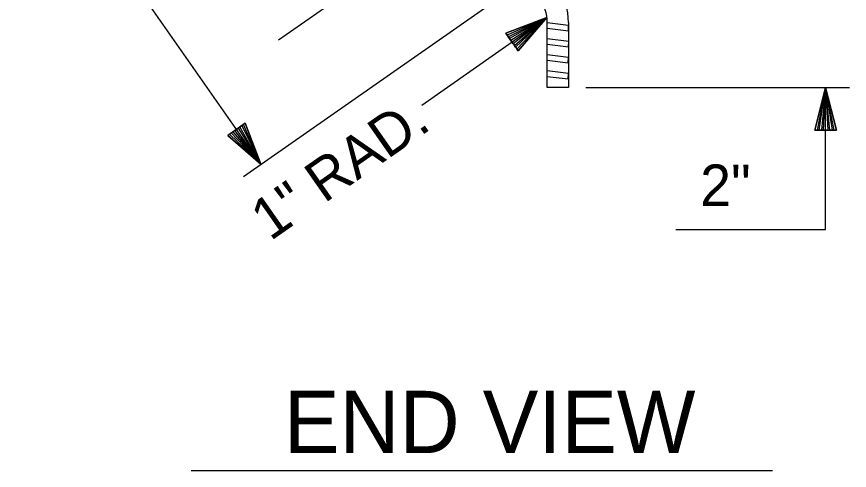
# Model space of a CAD drawing. Extents: x 0 to 10005, y 0 to 9996.
# Drawn here: x 11.976 to 13.609, y 9.653 to 10.543 of the extents above; entities that cross this region are included whole.
import ezdxf

# ---------------------------------------------------------------- set-up
doc = ezdxf.new("R2010")
doc.units = 0
for name, color, linetype in [('Arrowhead Terminators', 7, 'Continuous'), ('Dimension Lines', 7, 'Continuous'), ('Structural Steel Lines', 7, 'Continuous'), ('Text', 7, 'Continuous')]:
    doc.layers.add(name, color=color, linetype=linetype)

msp = doc.modelspace()

# ---------------------------------------------------------------- linework, layer by layer
at = {"layer": 'Arrowhead Terminators'}
for points in [[(12.9478, 10.4934), (12.9454, 10.4968), (13.0164, 10.5414), (12.943, 10.5002), (12.9405, 10.5036), (13.0164, 10.5414), (12.9381, 10.5071), (12.9357, 10.5105), (13.0164, 10.5414), (12.9597, 10.4762), (12.9573, 10.4796), (13.0164, 10.5414), (12.9549, 10.4831), (12.9526, 10.4865), (13.0164, 10.5414), (12.9502, 10.4899), (12.9357, 10.5105), (12.9597, 10.4762), (13.0164, 10.5414), (12.9357, 10.5105)], [(13.5629, 10.3205), (13.5587, 10.3205), (13.5629, 10.4042), (13.5545, 10.3205), (13.5504, 10.3205), (13.5629, 10.4042), (13.5461, 10.3205), (13.542, 10.3205), (13.5629, 10.4042), (13.5839, 10.3205), (13.5797, 10.3205), (13.5629, 10.4042), (13.5755, 10.3205), (13.5713, 10.3205), (13.5629, 10.4042), (13.5671, 10.3205), (13.542, 10.3205), (13.5839, 10.3205), (13.5629, 10.4042), (13.542, 10.3205)], [(12.4074, 10.3224), (12.4109, 10.3248), (12.4555, 10.2538), (12.4143, 10.3272), (12.4177, 10.3296), (12.4555, 10.2538), (12.4211, 10.332), (12.4246, 10.3344), (12.4555, 10.2538), (12.3903, 10.3104), (12.3937, 10.3128), (12.4555, 10.2538), (12.3971, 10.3152), (12.4006, 10.3176), (12.4555, 10.2538), (12.404, 10.32), (12.4246, 10.3344), (12.3903, 10.3104), (12.4555, 10.2538), (12.4246, 10.3344)]]:
    msp.add_lwpolyline(points, dxfattribs=at)
at = {"layer": 'Dimension Lines'}
for p, q in [((13.2217, 11.0087), (12.4899, 10.4968)), ((12.4555, 10.2538), (11.9764, 10.9381)), ((12.4213, 10.2299), (12.9221, 10.5804)), ((12.771, 10.3696), (13.0164, 10.5414)), ((13.0923, 10.4042), (13.6094, 10.4042)), ((13.5629, 10.126), (13.5629, 10.4042)), ((13.2694, 10.126), (13.5629, 10.126))]:
    msp.add_line(p, q, dxfattribs=at)
at = {"layer": 'Structural Steel Lines'}
for p, q in [((13.0169, 10.4042), (13.0169, 10.5316)), ((13.0586, 10.5315), (13.0586, 10.4042)), ((13.0586, 10.4042), (13.0169, 10.4042))]:
    msp.add_line(p, q, dxfattribs=at)
msp.add_lwpolyline([(13.0169, 10.4261), (13.0581, 10.4211), (13.0586, 10.4316), (13.0169, 10.4367), (13.0169, 10.4576), (13.0581, 10.4526), (13.0585, 10.463), (13.0169, 10.4681), (13.0169, 10.489), (13.0584, 10.4839), (13.059, 10.4943), (13.0169, 10.4995), (13.0169, 10.5204), (13.0584, 10.5153), (13.0586, 10.5258), (13.0169, 10.5309)], dxfattribs=at)
for centre, radius, end in [((12.9336, 10.5315), 0.125, 34.992), ((12.9336, 10.5316), 0.0833, 34.9918)]:
    msp.add_arc(centre, radius, 0, end, dxfattribs=at)
at = {"layer": 'Text'}
msp.add_line((12.3184, 9.6534), (13.4587, 9.6534), dxfattribs=at)

# ---------------------------------------------------------------- texts
msp.add_text('1" RAD.', height=0.08125, rotation=34.9698, dxfattribs=at).set_placement((12.4737, 10.102))
for s, height, p in [('2"', 0.08141, (13.3168, 10.1718)), ('END VIEW', 0.12203, (12.5006, 9.6874))]:
    msp.add_text(s, height=height, dxfattribs=at).set_placement(p)

doc.saveas('drawing.dxf')
